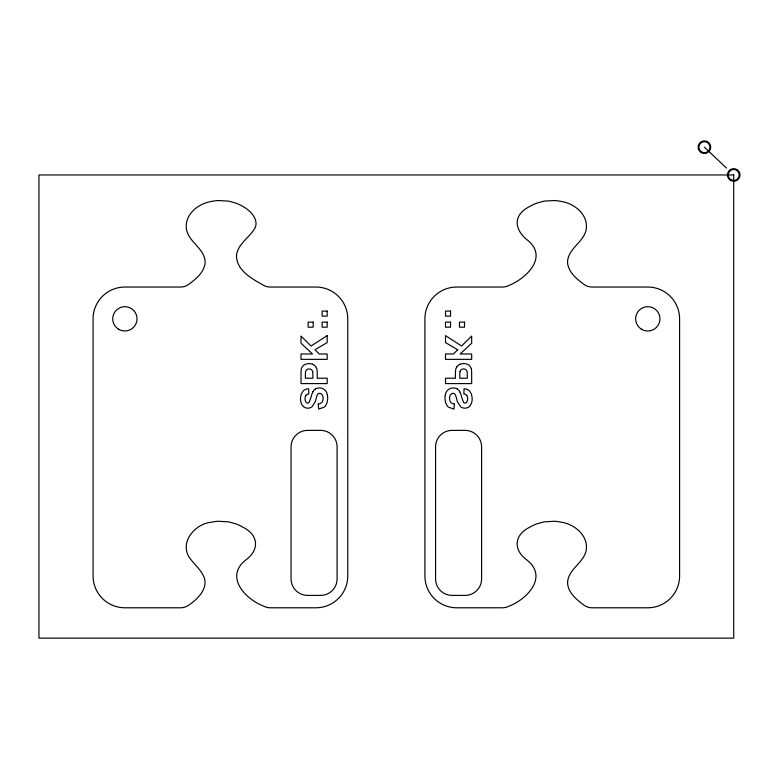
<?xml version="1.0" encoding="UTF-8"?>
<svg xmlns="http://www.w3.org/2000/svg" width="779" height="779" viewBox="0 0 779 779"><rect width="100%" height="100%" fill="white"/><g stroke="black" fill="none" stroke-linecap="round" stroke-linejoin="round"><path stroke-width="1.17" d="M454.439 404.077L453.953 409.121L448.529 407.154A8.16 8.16 0 0 1 447.282 406.034L445.598 402.753L445.013 398.984A18.696 18.696 0 0 1 445.306 394.875M460.048 371.671L460.136 371.223A3.486 3.486 0 0 1 461.431 369.587A3.632 3.632 0 0 1 463.729 368.964A4.051 4.051 0 0 1 465.988 369.752L466.173 370.006A6.057 6.057 0 0 1 467.215 371.846L467.293 378.214L459.805 378.214L459.805 375.293A23.594 23.594 0 0 1 460.029 371.671M445.315 394.885L445.754 393.268A7.751 7.751 0 0 1 448.889 389.247L449.152 389.101A6.193 6.193 0 0 1 451.703 388.078L452.842 387.981A8.442 8.442 0 0 1 457.244 388.887M312.866 391.876L311.892 394.174A44.578 44.578 0 0 0 310.918 397.572L309.127 402.285A1.87 1.87 0 0 1 306.05 402.276L305.3 400.747A8.014 8.014 0 0 1 305.3 396.784L305.874 395.459M315.466 388.955L314.862 389.412A7.469 7.469 0 0 0 312.846 391.876M460.038 364.221L459.649 364.397A7.907 7.907 0 0 0 456.981 366.617M312.642 364.221L313.031 364.397A7.907 7.907 0 0 1 315.699 366.617M457.205 388.955L457.818 389.412A7.469 7.469 0 0 1 459.824 391.876M704.42 147.182L726.456 168.069M466.806 395.459L467.39 396.784A8.014 8.014 0 0 1 467.351 400.737L466.64 402.285A1.87 1.87 0 0 1 463.534 402.295L461.762 397.572A44.578 44.578 0 0 0 460.798 394.174L459.805 391.876M327.355 394.885L326.917 393.268A7.751 7.751 0 0 0 323.782 389.247L323.519 389.101A6.193 6.193 0 0 0 320.977 388.078L319.838 387.981A8.442 8.442 0 0 0 315.437 388.887M312.632 371.671L312.545 371.223A3.486 3.486 0 0 0 311.249 369.587A3.632 3.632 0 0 0 308.942 368.964A4.051 4.051 0 0 0 306.683 369.752L306.498 370.006A6.057 6.057 0 0 0 305.465 371.846L305.387 378.214L312.866 378.214L312.866 375.293A23.594 23.594 0 0 0 312.652 371.671M471.353 368.788L471.451 369.45A46.477 46.477 0 0 1 471.646 373.414L471.684 383.589L445.5 383.589L445.5 378.214L455.413 378.214L455.413 374.806A38.405 38.405 0 0 1 455.725 369.431A6.174 6.174 0 0 1 457.069 366.685M318.231 404.077L318.718 409.121L324.142 407.154A8.16 8.16 0 0 0 325.388 406.034L327.073 402.753L327.657 398.984A18.696 18.696 0 0 0 327.375 394.875M318.221 404.028A7.858 7.858 0 0 0 321.678 402.626L321.97 402.285A4.382 4.382 0 0 0 322.691 401.058L323.1 398.984A10.828 10.828 0 0 0 323.051 397.232L322.36 394.972L321.055 393.775A2.999 2.999 0 0 0 319.536 393.337A2.697 2.697 0 0 0 318.075 393.843A1.577 1.577 0 0 0 317.813 394.047L317.111 395.265A11.49 11.49 0 0 0 316.936 395.781L316.41 397.524A38.765 38.765 0 0 0 315.787 399.851A21.461 21.461 0 0 1 315.252 401.769L312.028 406.774A6.816 6.816 0 0 1 308.601 408.108A6.612 6.612 0 0 1 304.053 407.057A7.722 7.722 0 0 1 301.6 404.028L300.889 402.1A14.889 14.889 0 0 1 300.577 397.533L301.249 393.999L303.06 391.097A7.634 7.634 0 0 1 307.316 388.867L308.64 388.789L308.796 393.999A4.45 4.45 0 0 0 305.806 395.391M312.613 364.28A9.854 9.854 0 0 0 305.3 364.348L303.917 365.039A7.693 7.693 0 0 0 301.337 368.788L301.23 369.45A46.477 46.477 0 0 0 301.025 373.414L300.996 383.589L327.18 383.589L327.18 378.214L317.257 378.214L317.257 374.806A38.405 38.405 0 0 0 316.946 369.431A6.174 6.174 0 0 0 315.612 366.685M471.334 368.788A7.693 7.693 0 0 0 468.783 365L467.4 364.27A9.854 9.854 0 0 0 460.058 364.28M454.449 404.028A7.858 7.858 0 0 1 451.002 402.626L450.7 402.285A4.382 4.382 0 0 1 449.989 401.058L449.58 398.984A10.828 10.828 0 0 1 449.619 397.232L450.311 394.972L451.616 393.775A2.999 2.999 0 0 1 453.144 393.337A2.697 2.697 0 0 1 454.595 393.843A1.577 1.577 0 0 1 454.858 394.047L455.559 395.265A11.49 11.49 0 0 1 455.744 395.781L456.27 397.524A38.765 38.765 0 0 1 456.883 399.851A21.461 21.461 0 0 0 457.419 401.769L460.642 406.774A6.816 6.816 0 0 0 464.07 408.108A6.612 6.612 0 0 0 468.617 407.057A7.722 7.722 0 0 0 471.081 404.028L471.792 402.1A14.889 14.889 0 0 0 472.093 397.533L471.431 393.999L469.61 391.097A7.634 7.634 0 0 0 465.365 388.867L464.041 388.789L463.875 393.999A4.45 4.45 0 0 1 466.864 395.391M567.618 581.611C567.131 592.186 576.557 599.645 584.221 605.312A13.535 13.535 0 0 0 592.021 607.786L647.797 607.786A31.793 31.793 0 0 0 679.59 575.993L679.59 318.835A31.793 31.793 0 0 0 647.797 287.042L592.021 287.042A13.535 13.535 0 0 1 584.221 284.569C577.375 279.505 569.839 273.556 567.833 264.821A14.431 14.431 0 0 1 567.901 259.027C570.52 247.128 584.016 241.402 586.207 229.396C588.486 214.858 574.746 203.611 561.552 201.508A47.071 47.071 0 0 0 554.21 200.524L544.093 201.118L536.663 203.163A44.559 44.559 0 0 0 529.778 206.445C512.222 215.062 514.237 230.36 528.464 240.915C548.056 257.985 525.698 278.785 508.677 285.542A13.535 13.535 0 0 1 502.474 287.042L456.698 287.042A31.793 31.793 0 0 0 424.906 318.835L424.906 575.993A31.793 31.793 0 0 0 456.698 607.786L502.474 607.786A13.535 13.535 0 0 0 508.677 606.276C527.217 599.333 548.358 576.918 526.984 560.052C512.913 549.896 513.994 534.93 529.778 527.188A44.559 44.559 0 0 1 536.663 523.907L544.093 521.862L554.21 521.268A47.071 47.071 0 0 1 561.552 522.251C575.223 524.306 589.382 536.595 585.935 551.532C582.711 563.188 569.03 569.079 567.618 581.611M236.495 255.337C236.3 270.654 252.454 279.048 263.993 285.542A13.535 13.535 0 0 0 270.196 287.042L315.972 287.042A31.793 31.793 0 0 1 347.765 318.835L347.765 575.993A31.793 31.793 0 0 1 315.972 607.786L270.196 607.786A13.535 13.535 0 0 1 263.993 606.276C245.463 599.333 224.313 576.918 245.687 560.052C259.758 549.896 258.677 534.93 242.892 527.188A44.559 44.559 0 0 0 236.018 523.907L228.578 521.862L218.461 521.268A47.071 47.071 0 0 0 211.128 522.251C195.062 523.8 179.209 542.311 189.472 557.657C193.64 563.587 199.405 568.3 202.861 574.756C210.048 586.889 198.041 599.129 188.45 605.312A13.535 13.535 0 0 1 180.65 607.786L124.874 607.786A31.793 31.793 0 0 1 93.081 575.993L93.081 318.835A31.793 31.793 0 0 1 124.874 287.042L180.65 287.042A13.535 13.535 0 0 0 188.45 284.569C195.295 279.505 202.842 273.556 204.848 264.821A14.431 14.431 0 0 0 204.78 259.027C202.15 247.128 188.654 241.402 186.463 229.396C184.195 214.858 197.934 203.611 211.128 201.508A47.071 47.071 0 0 1 218.461 200.524L228.578 201.118L236.018 203.163A44.559 44.559 0 0 1 242.892 206.445C250.78 210.69 260.517 220.876 253.759 230.029C248.034 238.413 237.78 244.479 236.495 255.337M457.692 349.752L453.466 353.987L445.5 353.987L445.5 359.353L471.684 359.353L471.684 353.987L460.136 353.987L471.684 343.247L471.684 336.09L461.596 346.012L445.5 335.603L445.5 342.594L457.692 349.752M327.18 335.603L311.074 346.012L300.996 336.09L300.996 343.247L312.545 353.987L300.996 353.987L300.996 359.353L327.18 359.353L327.18 353.987L319.205 353.987L314.979 349.752L327.18 342.594L327.18 335.603M733.721 174.954L38.95 174.954L38.95 638.137L733.721 638.137L733.721 174.954M327.18 311.084L322.136 311.084L322.136 316.128L327.18 316.128L327.18 311.084M450.535 311.084L445.5 311.084L445.5 316.128L450.535 316.128L450.535 311.084M313.187 322.146L308.153 322.146L308.153 327.19L313.187 327.19L313.187 322.146M327.18 322.146L322.136 322.146L322.136 327.19L327.18 327.19L327.18 322.146M450.535 322.146L445.5 322.146L445.5 327.19L450.535 327.19L450.535 322.146M464.527 322.146L459.483 322.146L459.483 327.19L464.527 327.19L464.527 322.146M320.646 430.378L307.53 430.378A16.456 16.456 0 0 0 291.073 446.834L291.073 578.953A16.456 16.456 0 0 0 307.53 595.399L320.646 595.399A16.456 16.456 0 0 0 337.093 578.953L337.093 446.834A16.456 16.456 0 0 0 320.646 430.378M465.151 430.378L452.034 430.378A16.456 16.456 0 0 0 435.578 446.834L435.578 578.953A16.456 16.456 0 0 0 452.034 595.399L465.151 595.399A16.456 16.456 0 0 0 481.597 578.953L481.597 446.834A16.456 16.456 0 0 0 465.151 430.378M701.256 152.665A6.329 6.329 0 0 0 710.75 147.182A6.329 6.329 0 0 0 701.256 141.71A6.329 6.329 0 0 0 701.256 152.665M701.655 151.983A5.541 5.541 0 0 0 709.961 147.182A5.541 5.541 0 0 0 701.655 142.391A5.541 5.541 0 0 0 701.655 151.983M730.556 180.436A6.329 6.329 0 0 0 740.05 174.954A6.329 6.329 0 0 0 730.556 169.481A6.329 6.329 0 0 0 730.556 180.436M730.955 179.754A5.541 5.541 0 0 0 739.261 174.954A5.541 5.541 0 0 0 730.955 170.163A5.541 5.541 0 0 0 730.955 179.754M118.564 329.215A12.152 12.152 0 0 0 137.016 319.108A12.152 12.152 0 0 0 119.041 308.172A12.152 12.152 0 0 0 118.564 329.215M641.214 329.05A12.152 12.152 0 0 0 659.94 319.429A12.152 12.152 0 0 0 642.247 308.026A12.152 12.152 0 0 0 641.214 329.05"/></g></svg>
